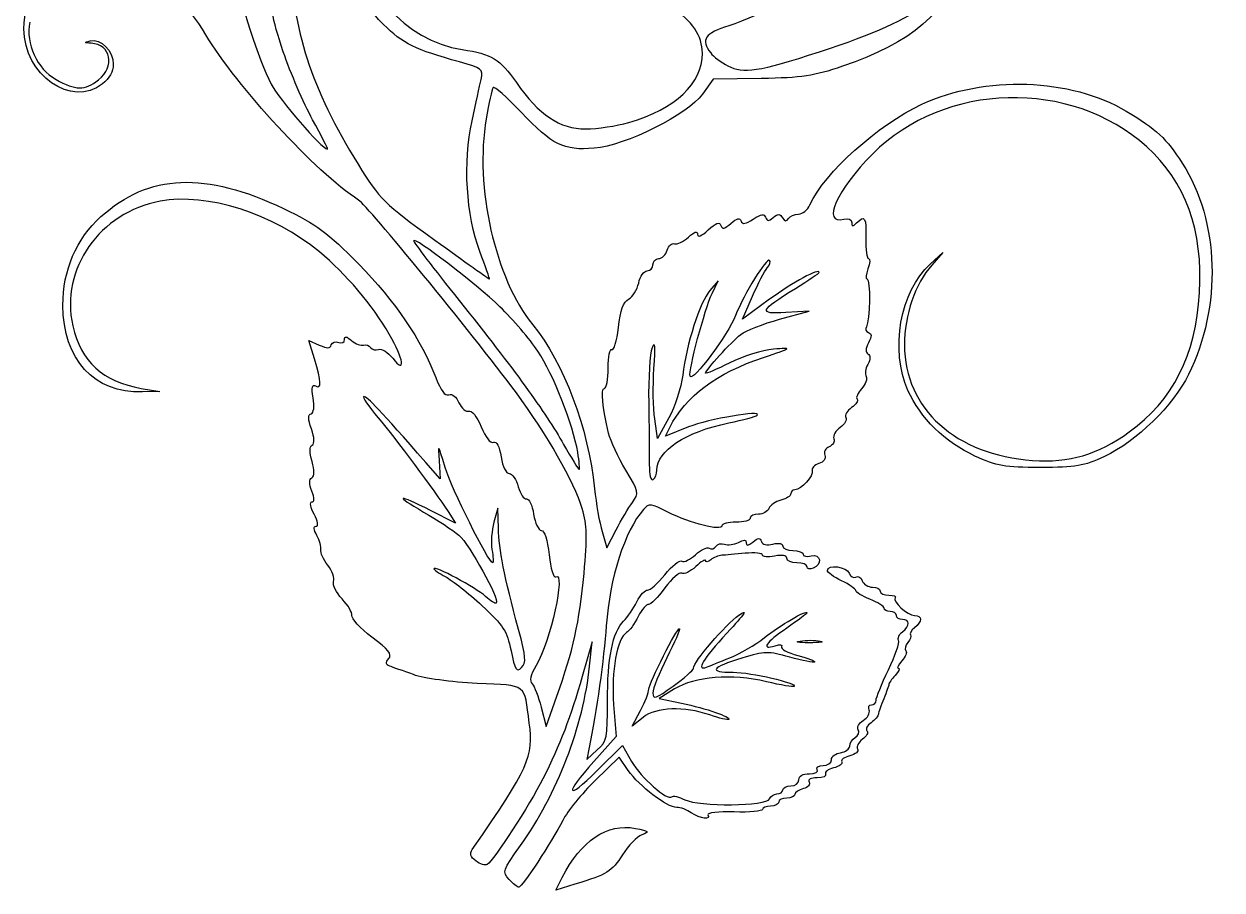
# Model space of a CAD drawing. Extents: x 0 to 87, y 0 to 159.
# Drawn here: x 8.7 to 86.9, y 0.3 to 56.9 of the extents above; entities that cross this region are included whole.
import ezdxf

# ---------------------------------------------------------------- set-up
doc = ezdxf.new("R2010")
doc.units = 0
doc.layers.get('0').update_dxf_attribs({"linetype": 'CONTINUOUS'})

msp = doc.modelspace()

# ---------------------------------------------------------------- linework, layer by layer
at = {"color": 7}
for points in [[(60.61356, 55.041123)], [(27.550978, 50.605539)], [(48.172291, 50.425736)], [(38.461048, 42.002604)], [(44.839274, 28.905729)], [(50.00625, 27.737993)], [(40.980778, 17.342586)], [(59.336451, 16.59404)], [(40.364426, 1.041244)]]:
    msp.add_lwpolyline(points, close=True, dxfattribs=at)
for points in [[(56.796197, 53.291494), (53.664257, 53.242353), (52.973219, 52.271123)], [(67.818691, 41.17775), (68.659386, 41.936445), (67.92219, 41.118205)], [(53.601684, 39.25787), (54.001175, 40.084375), (53.46147, 39.4629)], [(57.356042, 38.886016), (55.577708, 37.590132), (56.237349, 39.081699)], [(57.996278, 37.584361), (59.928125, 38.110073), (58.411533, 38.017519)], [(27.680912, 34.994996), (27.316025, 36.207422), (27.990628, 35.900053)], [(16.378456, 33.076303), (17.594756, 32.870563), (16.461779, 32.839443)], [(50.782807, 31.145369), (50.052007, 29.808998), (49.86138, 31.080199)], [(52.065894, 30.562825), (50.553662, 29.966798), (50.842323, 30.52767)], [(35.796818, 28.339031), (35.872185, 27.177021), (34.93557, 28.244242)], [(36.38522, 25.040627), (36.875479, 24.284379), (35.246326, 25.106773)], [(39.669151, 23.944792), (39.639774, 25.267708), (39.374852, 24.343614)], [(46.429795, 23.731313), (46.739839, 22.681261), (47.343079, 23.842186)], [(45.614085, 14.952313), (45.773602, 16.536458), (45.135101, 14.2875)], [(51.155992, 13.468482), (50.156009, 12.850461), (51.602484, 12.541089)], [(42.459783, 12.275878), (42.77719, 11.025796), (43.479657, 12.987377)], [(47.179971, 12.444058), (47.340443, 10.363099), (45.895226, 8.743418)], [(49.097208, 11.607768), (48.381383, 11.044701), (48.929234, 12.066871)], [(45.597556, 9.657278), (45.435869, 8.863528), (46.113885, 9.486474)], [(46.103656, 8.135464), (47.757302, 9.773364), (48.352885, 8.736394)], [(48.139763, 8.145044), (47.537108, 9.024559), (45.972873, 7.488835)], [(44.662852, 0.724278), (43.420496, 0.346612), (43.834193, 1.165495)]]:
    msp.add_lwpolyline(points, dxfattribs=at)
for points in [[(32.181737, 56.815741), (30.410952, 58.586529), (29.509905, 60.552282), (29.481695, 62.70625)], [(30.559375, 63.027531), (30.559375, 59.209929), (33.532662, 55.752119), (37.30625, 55.181193)], [(8.731662, 56.537463), (8.730868, 58.60207), (9.727249, 60.124949), (11.773958, 61.18746)], [(26.169487, 61.11875), (26.166418, 56.614896), (27.462398, 52.615126), (30.515301, 47.706211)], [(70.285189, 61.118737), (68.79957, 57.492519), (66.65441, 55.649408), (62.100116, 54.086162)], [(20.591417, 56.144763), (19.412799, 58.121542), (17.629655, 59.907027), (16.264397, 60.477469)], [(22.316974, 60.650919), (22.873882, 58.080598), (24.018692, 54.59684), (24.858551, 52.916667)], [(25.64105, 55.03731), (24.871341, 57.312904), (24.792407, 57.842886), (24.794431, 60.721875)], [(62.322546, 60.669395), (61.031244, 59.604995), (56.622249, 57.326324), (54.702604, 56.731233)], [(52.969583, 54.942692), (52.969583, 56.074477), (52.317774, 57.039865), (50.943333, 57.94375)], [(60.61356, 55.041123), (64.155291, 56.191608), (66.353465, 57.178194), (67.471862, 58.119261)], [(13.854942, 52.93587), (11.828655, 51.341991), (8.732781, 53.518345), (8.731662, 56.537463)], [(9.102981, 56.976727), (8.836355, 55.555494), (9.584917, 53.922888), (10.821968, 53.227626)], [(37.137671, 54.370134), (34.245174, 55.166858), (33.426749, 55.570729), (32.181737, 56.815741)], [(54.702604, 56.731233), (53.12333, 56.241656), (52.850008, 55.835748), (53.511979, 54.963039)], [(13.110103, 55.593192), (12.636433, 55.619994), (12.628871, 55.639695), (13.050416, 55.748674)], [(13.050416, 55.748674), (13.730901, 55.924598), (14.552083, 55.087433), (14.552083, 54.217779)], [(13.590359, 53.200453), (14.69709, 54.071009), (14.406289, 55.519847), (13.110103, 55.593192)], [(30.55139, 45.356944), (27.743417, 47.196798), (22.613884, 52.752686), (20.591417, 56.144763)], [(27.550986, 50.605539), (26.967389, 51.662753), (26.107921, 53.65705), (25.64105, 55.03731)], [(37.30625, 55.181193), (39.241505, 54.8884), (39.765407, 54.568463), (40.841769, 53.022119)], [(48.172291, 50.425736), (51.22921, 51.318057), (52.969583, 52.956727), (52.969583, 54.942692)], [(53.511979, 54.963039), (53.69388, 54.723228), (54.199896, 54.341027), (54.636458, 54.113703)], [(54.636458, 54.113703), (55.642042, 53.590076), (56.607953, 53.739949), (60.61356, 55.041123)], [(14.552083, 54.217779), (14.552083, 53.740463), (14.308576, 53.292698), (13.854942, 52.93587)], [(38.536451, 53.231325), (38.681324, 53.907563), (38.61194, 53.964052), (37.137671, 54.370134)], [(62.100116, 54.086162), (60.252721, 53.452048), (59.46009, 53.333293), (56.796197, 53.291494)], [(10.821968, 53.227626), (12.09994, 52.509364), (12.704243, 52.503435), (13.590359, 53.200453)], [(37.95113, 50.535417), (38.189217, 51.626823), (38.452613, 52.839982), (38.536451, 53.231325)], [(81.946202, 48.832474), (76.989794, 53.288711), (68.77966, 53.077888), (64.073974, 48.373541)], [(67.290037, 51.610863), (71.362377, 53.516543), (77.006199, 53.326588), (80.607093, 51.162651)], [(24.858551, 52.916667), (25.341542, 51.950427), (28.166584, 48.683333), (28.519096, 48.683333)], [(39.31883, 52.69769), (39.249162, 52.584966), (39.049381, 51.672829), (38.874872, 50.670717)], [(41.156906, 51.088465), (40.215632, 52.086264), (39.388497, 52.810415), (39.31883, 52.69769)], [(40.841769, 53.022119), (42.320758, 50.897348), (43.658041, 50.00625), (45.367718, 50.00625)], [(52.973219, 52.271123), (52.027384, 50.941788), (47.962526, 48.909078), (45.909624, 48.738835)], [(59.982857, 45.045315), (60.954518, 47.172322), (64.377573, 50.247957), (67.290037, 51.610863)], [(45.909624, 48.738835), (43.934317, 48.575029), (43.172811, 48.951496), (41.156906, 51.088465)], [(80.607093, 51.162651), (82.588873, 49.971711), (83.221904, 49.382254), (84.264177, 47.757294)], [(28.519096, 48.683333), (28.570224, 48.683333), (28.134572, 49.548325), (27.550978, 50.605539)], [(38.461048, 42.002604), (37.559337, 44.393445), (37.35547, 47.804895), (37.95113, 50.535417)], [(38.874872, 50.670717), (38.103559, 46.241515), (39.462292, 40.211293), (41.902952, 37.23173)], [(45.367718, 50.00625), (46.119836, 50.00625), (47.381893, 50.19502), (48.172291, 50.425736)], [(85.387746, 39.315083), (85.631377, 43.344579), (84.466218, 46.566765), (81.946202, 48.832474)], [(30.515301, 47.706211), (31.964508, 45.37596), (32.174836, 45.167791), (35.527017, 42.745933)], [(64.073974, 48.373541), (61.732155, 46.032386), (60.714636, 43.726298), (62.194181, 44.113209)], [(84.264177, 47.757294), (86.689441, 43.976182), (86.855072, 38.417886), (84.674758, 33.978929)], [(13.754258, 44.282569), (16.856236, 47.084999), (20.58145, 47.247384), (25.664583, 44.801758)], [(28.008614, 41.975238), (24.974734, 44.481657), (20.669956, 45.853787), (17.619953, 45.286581)], [(40.839668, 32.776769), (37.794642, 36.853601), (31.174203, 44.948861), (30.55139, 45.356944)], [(17.619953, 45.286581), (13.668422, 44.551716), (11.079286, 40.863869), (11.910591, 37.154421)], [(25.664583, 44.801758), (27.835918, 43.757075), (28.502322, 43.262987), (30.559375, 41.172635)], [(59.239822, 44.450003), (59.498918, 44.450003), (59.833282, 44.717893), (59.982857, 45.045315)], [(11.268162, 38.506297), (11.257578, 40.767561), (12.144506, 42.828258), (13.754258, 44.282569)], [(53.349848, 43.41168), (53.852707, 43.873949), (54.082077, 43.956216), (54.171038, 43.706209)], [(54.171038, 43.706209), (54.265333, 43.441205), (54.422051, 43.472436), (54.834856, 43.8385)], [(54.834856, 43.8385), (55.219118, 44.179252), (55.407999, 44.224125), (55.488639, 43.993816)], [(55.488639, 43.993816), (55.572067, 43.755545), (55.783803, 43.789034), (56.289697, 44.120509)], [(56.289697, 44.120509), (56.812918, 44.463338), (57.004151, 44.490693), (57.089413, 44.234907)], [(57.089413, 44.234907), (57.178234, 43.96844), (57.282607, 43.966072), (57.59278, 44.223503)], [(57.59278, 44.223503), (57.903195, 44.481123), (58.027784, 44.477567), (58.195438, 44.206306)], [(58.195438, 44.206306), (58.344274, 43.965482), (58.460309, 43.950951), (58.587762, 44.157172)], [(58.587762, 44.157172), (58.687301, 44.31823), (58.980726, 44.450003), (59.239822, 44.450003)], [(62.194181, 44.113209), (62.509082, 44.195558), (62.706261, 44.112984), (62.706261, 43.898762)], [(62.706261, 43.898762), (62.706261, 43.627815), (62.776817, 43.62096), (63.023761, 43.867903)], [(63.023761, 43.867903), (63.560934, 44.405076), (63.664277, 44.234576), (63.633159, 42.862487)], [(39.767743, 38.398879), (38.214096, 39.906035), (34.13125, 43.028997), (34.13125, 42.710222)], [(52.056781, 42.942282), (52.464906, 43.313591), (52.652094, 43.371696), (52.652094, 43.12707)], [(52.652094, 43.12707), (52.652094, 42.89964), (52.90512, 43.002848), (53.349848, 43.41168)], [(34.13125, 42.710222), (34.13125, 42.615014), (35.470703, 40.860681), (37.107813, 38.811705)], [(35.527017, 42.745933), (37.45148, 41.355563), (39.050471, 40.217688), (39.080332, 40.217325)], [(50.672341, 42.083302), (50.767258, 42.382353), (50.983639, 42.576102), (51.153192, 42.513853)], [(51.153192, 42.513853), (51.322745, 42.451605), (51.72936, 42.644399), (52.056781, 42.942282)], [(63.633159, 42.862487), (63.616649, 42.134883), (63.696064, 41.53957), (63.809618, 41.53957)], [(32.554672, 36.612573), (31.474299, 38.482847), (29.694195, 40.582707), (28.008614, 41.975238)], [(39.080332, 40.217325), (39.11019, 40.217061), (38.831512, 41.020339), (38.461048, 42.002604)], [(49.741677, 41.142695), (49.741677, 41.360976), (49.912249, 41.53957), (50.120722, 41.53957)], [(50.120722, 41.53957), (50.329198, 41.53957), (50.577427, 41.784249), (50.672341, 42.083302)], [(57.354033, 41.423746), (57.158731, 41.619046), (55.685973, 39.238055), (55.134478, 37.835417)], [(57.193492, 40.930528), (57.356566, 41.127021), (57.42881, 41.34897), (57.354033, 41.423746)], [(63.809618, 41.53957), (63.923172, 41.53957), (63.90291, 41.241914), (63.764594, 40.878112)], [(30.559375, 41.172635), (32.941906, 38.751539), (34.651704, 36.23791), (35.582582, 33.787863)], [(48.815151, 39.949869), (48.911304, 40.387643), (49.159107, 40.74582), (49.365826, 40.74582)], [(49.365826, 40.74582), (49.572542, 40.74582), (49.741677, 40.924414), (49.741677, 41.142695)], [(56.237349, 39.081699), (56.600154, 39.902064), (57.030416, 40.734036), (57.193492, 40.930528)], [(60.589583, 40.644601), (60.589583, 40.927692), (58.887508, 40.002008), (57.356042, 38.886016)], [(59.040919, 39.600574), (59.892684, 40.126314), (60.589583, 40.596124), (60.589583, 40.644601)], [(63.764594, 40.878112), (63.626278, 40.51431), (63.599457, 40.216704), (63.704997, 40.216767)], [(66.374447, 32.940628), (65.193214, 35.587138), (65.864161, 39.413828), (67.818691, 41.17775)], [(67.92219, 41.118205), (66.851239, 39.92952), (66.145844, 37.857404), (66.145844, 35.90014)], [(48.159218, 38.896436), (48.42383, 39.038051), (48.719002, 39.512097), (48.815151, 39.949869)], [(63.704997, 40.216767), (63.938161, 40.216905), (63.904032, 37.48132), (63.666066, 37.096285)], [(53.46147, 39.4629), (52.812545, 38.715656), (51.919947, 35.939066), (51.684412, 33.935043)], [(52.16947, 33.865439), (52.048114, 34.220819), (53.12279, 38.267082), (53.601684, 39.25787)], [(58.411533, 38.017519), (56.591213, 37.906426), (56.687159, 38.147749), (59.040919, 39.600574)], [(80.807367, 30.231313), (83.64801, 32.267959), (85.140641, 35.228133), (85.387746, 39.315083)], [(16.461779, 32.839443), (13.300953, 32.752623), (11.284777, 34.952509), (11.268162, 38.506297)], [(37.107813, 38.811705), (40.734268, 34.272903), (42.698395, 31.565773), (43.920833, 29.421415)], [(42.238919, 35.505792), (41.72427, 36.277762), (40.61224, 37.579652), (39.767743, 38.398879)], [(47.493335, 37.046964), (47.625574, 38.186341), (47.814886, 38.712153), (48.159218, 38.896436)], [(55.134478, 37.835417), (54.631587, 36.5564), (52.311403, 33.449805), (52.16947, 33.865439)], [(55.465946, 36.587139), (55.795114, 36.84647), (56.933764, 37.295222), (57.996278, 37.584361)], [(11.910591, 37.154421), (12.431683, 34.829213), (13.891177, 33.497033), (16.378456, 33.076303)], [(41.902952, 37.23173), (43.933531, 34.752796), (45.532561, 30.51266), (45.941279, 26.523341)], [(47.069912, 35.602471), (47.201172, 35.52135), (47.391712, 36.17137), (47.493335, 37.046964)], [(63.666066, 37.096285), (63.572922, 36.945575), (63.633591, 36.776641), (63.800887, 36.720875)], [(63.800887, 36.720875), (64.029733, 36.644593), (64.029963, 36.479168), (63.801945, 36.052876)], [(28.769485, 35.905424), (28.826825, 36.07744), (29.044638, 36.152598), (29.253519, 36.072442)], [(29.253519, 36.072442), (29.462397, 35.992289), (29.633299, 36.076967), (29.633299, 36.260606)], [(29.633299, 36.260606), (29.633299, 36.502954), (29.760254, 36.483909), (30.09632, 36.191148)], [(30.09632, 36.191148), (30.350981, 35.9693), (30.697257, 35.838069), (30.865823, 35.899521)], [(30.865823, 35.899521), (31.034389, 35.960976), (31.246561, 35.891108), (31.337316, 35.744261)], [(32.776443, 35.037683), (33.645761, 33.932524), (33.498428, 34.978806), (32.554672, 36.612573)], [(49.813506, 34.365806), (49.919938, 35.867644), (49.888344, 36.211902), (49.689337, 35.71875)], [(53.18125, 34.075285), (53.18125, 34.273752), (54.82899, 36.08532), (55.465946, 36.587139)], [(63.801945, 36.052876), (63.602492, 35.68019), (63.589749, 35.43), (63.764721, 35.321862)], [(27.990628, 35.900053), (28.506121, 35.66518), (28.689824, 35.666447), (28.769485, 35.905424)], [(31.337316, 35.744261), (31.428074, 35.597415), (31.662775, 35.538836), (31.858876, 35.614086)], [(31.858876, 35.614086), (32.054977, 35.689339), (32.467883, 35.429957), (32.776443, 35.037683)], [(44.839274, 28.905729), (44.539061, 30.716739), (43.2494, 33.990079), (42.238919, 35.505792)], [(46.831261, 34.411436), (46.831261, 35.147628), (46.938655, 35.683595), (47.069912, 35.602471)], [(49.689337, 35.71875), (49.542528, 35.354948), (49.443905, 33.747604), (49.470175, 32.146875)], [(57.598141, 35.627167), (56.89873, 35.565924), (55.618809, 35.165056), (54.75387, 34.736352)], [(56.954124, 35.096405), (58.850292, 35.731987), (58.856848, 35.73739), (57.598141, 35.627167)], [(63.764721, 35.321862), (63.941894, 35.212364), (63.938047, 34.984264), (63.753212, 34.638877)], [(66.145844, 35.90014), (66.145844, 31.745806), (69.498496, 28.727321), (74.501222, 28.377563)], [(27.739922, 33.23073), (28.145774, 32.979897), (28.128071, 33.509193), (27.680912, 34.994996)], [(46.583312, 33.072903), (46.719683, 33.072903), (46.831261, 33.675243), (46.831261, 34.411436)], [(50.842323, 30.52767), (51.901159, 32.585004), (53.884214, 34.06739), (56.954124, 35.096405)], [(54.75387, 34.736352), (53.888928, 34.307648), (53.18125, 34.010169), (53.18125, 34.075285)], [(63.753212, 34.638877), (63.600568, 34.353661), (63.552377, 33.996196), (63.646124, 33.844513)], [(35.582582, 33.787863), (35.908247, 32.930719), (36.18316, 32.563816), (36.429037, 32.658166)], [(49.86138, 31.080199), (49.756534, 31.779361), (49.734991, 33.257884), (49.813506, 34.365806)], [(51.684412, 33.935043), (51.590048, 33.132149), (51.186543, 31.88366), (50.782807, 31.145369)], [(63.646124, 33.844513), (63.739869, 33.69283), (63.607199, 33.337373), (63.351302, 33.05461)], [(84.674758, 33.978929), (83.68742, 31.968789), (81.257698, 29.601597), (79.184833, 28.630293)], [(27.588453, 32.468251), (27.477635, 33.151154), (27.520395, 33.366406), (27.739922, 33.23073)], [(46.85197, 30.1572), (46.445768, 31.791383), (46.327687, 33.072903), (46.583312, 33.072903)], [(63.351302, 33.05461), (63.095402, 32.771845), (62.96392, 32.462605), (63.059114, 32.367408)], [(70.744982, 28.66154), (68.794728, 29.562819), (67.1737, 31.149928), (66.374447, 32.940628)], [(27.453611, 31.420313), (27.631276, 31.479535), (27.683296, 31.88381), (27.588453, 32.468251)], [(30.89058, 32.54375), (30.758672, 32.54375), (31.178489, 31.918672), (31.823507, 31.154687)], [(34.93557, 28.244242), (31.944654, 31.652239), (31.105917, 32.54375), (30.89058, 32.54375)], [(36.429037, 32.658166), (36.645461, 32.741216), (36.916365, 32.527544), (37.096843, 32.131437)], [(37.096843, 32.131437), (37.263856, 31.76488), (37.549048, 31.521971), (37.730599, 31.591639)], [(45.127939, 25.237498), (44.629636, 26.935689), (42.800529, 30.15147), (40.839668, 32.776769)], [(49.470175, 32.146875), (49.496448, 30.546146), (49.514035, 28.726683), (49.509262, 28.103626)], [(63.059114, 32.367408), (63.154311, 32.272213), (62.992839, 32.026672), (62.700289, 31.82176)], [(27.475968, 30.430041), (27.253353, 31.068632), (27.246974, 31.351429), (27.453611, 31.420313)], [(37.730599, 31.591639), (37.928479, 31.667574), (38.250315, 31.259843), (38.53412, 30.573668)], [(56.542787, 31.319176), (56.901927, 31.678316), (53.391279, 31.085208), (52.065894, 30.562825)], [(54.690899, 30.82594), (55.635872, 31.023653), (56.469219, 31.245609), (56.542787, 31.319176)], [(62.700289, 31.82176), (62.407739, 31.616851), (62.242808, 31.328765), (62.33378, 31.181572)], [(31.823507, 31.154687), (33.004181, 29.756246), (35.475357, 26.44413), (36.38522, 25.040627)], [(38.53412, 30.573668), (38.820402, 29.881499), (39.13909, 29.479502), (39.340314, 29.556721)], [(50.00625, 27.737993), (50.00625, 29.017574), (51.84698, 30.230913), (54.690899, 30.82594)], [(61.952412, 30.530977), (61.651692, 30.320342), (61.467034, 29.988034), (61.542062, 29.792515)], [(62.33378, 31.181572), (62.424749, 31.034379), (62.253135, 30.741609), (61.952412, 30.530977)], [(27.523194, 29.372795), (27.696374, 29.479827), (27.680084, 29.844513), (27.475968, 30.430041)], [(47.973723, 27.747452), (47.48408, 28.560583), (46.979292, 29.64497), (46.85197, 30.1572)], [(61.542062, 29.792515), (61.61709, 29.596993), (61.480687, 29.361122), (61.238945, 29.268357)], [(74.501222, 28.377563), (76.909329, 28.209203), (78.735899, 28.74614), (80.807367, 30.231313)], [(27.516659, 28.310417), (27.346632, 28.903263), (27.348863, 29.265047), (27.523194, 29.372795)], [(36.196299, 27.913542), (35.723065, 29.495639), (35.721705, 29.497086), (35.796818, 28.339031)], [(39.340314, 29.556721), (39.559791, 29.640943), (39.732085, 29.315415), (39.846396, 28.60054)], [(43.920833, 29.421415), (44.430156, 28.527981), (44.887105, 27.793447), (44.936278, 27.789119)], [(61.238945, 29.268357), (60.993017, 29.173988), (60.863829, 28.931825), (60.945654, 28.718592)], [(27.503033, 27.243659), (27.684913, 27.356067), (27.68941, 27.708087), (27.516659, 28.310417)], [(39.846396, 28.60054), (39.949533, 27.955557), (40.163665, 27.516667), (40.37521, 27.516667)], [(44.936278, 27.789119), (44.985448, 27.78478), (44.941808, 28.287266), (44.839274, 28.905729)], [(60.561664, 28.169203), (60.270038, 28.076644), (60.075196, 27.869631), (60.128682, 27.709175)], [(60.945654, 28.718592), (61.034427, 28.487248), (60.883535, 28.271362), (60.561664, 28.169203)], [(75.009386, 27.913544), (72.663608, 27.913544), (72.179995, 27.998372), (70.744982, 28.66154)], [(79.184833, 28.630293), (77.841377, 28.000775), (77.333213, 27.913544), (75.009386, 27.913544)], [(39.295417, 21.695833), (39.023401, 21.695833), (36.604517, 26.5488), (36.196299, 27.913542)], [(40.37521, 27.516667), (40.570732, 27.516667), (40.835985, 27.129714), (40.96466, 26.656771)], [(48.40515, 25.636072), (48.851209, 26.251408), (48.839197, 26.310193), (47.973723, 27.747452)], [(49.509262, 28.103626), (49.504235, 27.44888), (49.607287, 27.036742), (49.753417, 27.127054)], [(49.753417, 27.127054), (49.892477, 27.212996), (50.00625, 27.48792), (50.00625, 27.737993)], [(60.128682, 27.709175), (60.238164, 27.380322), (59.407859, 26.45832), (59.002094, 26.45832)], [(27.499858, 26.370235), (27.317496, 26.849885), (27.318512, 27.129621), (27.503033, 27.243659)], [(40.96466, 26.656771), (41.093334, 26.183828), (41.333528, 25.826196), (41.498422, 25.862031)], [(27.503324, 25.664583), (27.679176, 25.664583), (27.678012, 25.901669), (27.499858, 26.370235)], [(35.246326, 25.106773), (33.075409, 26.202648), (32.812614, 26.146387), (34.792708, 25.00966)], [(41.498422, 25.862031), (41.663316, 25.897866), (41.874313, 25.451382), (41.967306, 24.869844)], [(45.941279, 26.523341), (46.039439, 25.565256), (46.259271, 24.308842), (46.429795, 23.731313)], [(58.737511, 26.198777), (58.737511, 26.056029), (58.448469, 25.866691), (58.095197, 25.778023)], [(59.002094, 26.45832), (58.856573, 26.45832), (58.737511, 26.341525), (58.737511, 26.198777)], [(27.648958, 24.870833), (27.423203, 25.307396), (27.357668, 25.664583), (27.503324, 25.664583)], [(34.792708, 25.00966), (35.665833, 24.508418), (36.701606, 23.825645), (37.094425, 23.492386)], [(45.252553, 20.995431), (45.477356, 23.379271), (45.45557, 24.120951), (45.127939, 25.237498)], [(49.131149, 25.178451), (47.906038, 23.782745), (46.922624, 20.712449), (46.702102, 17.594778)], [(47.343079, 23.842186), (47.674861, 24.480695), (48.152793, 25.287944), (48.40515, 25.636072)], [(50.753968, 24.987403), (49.607393, 25.572408), (49.489169, 25.586325), (49.131149, 25.178451)], [(57.30975, 25.243816), (57.231029, 25.038669), (56.924758, 24.87082), (56.629147, 24.87082)], [(58.095197, 25.778023), (57.741923, 25.689359), (57.388474, 25.448966), (57.30975, 25.243816)], [(27.778736, 24.077083), (27.947758, 24.077083), (27.896127, 24.392861), (27.648958, 24.870833)], [(39.374852, 24.343614), (39.229146, 23.83536), (39.172867, 23.031688), (39.249789, 22.557677)], [(41.967306, 24.869844), (42.060297, 24.288306), (42.28438, 23.8125), (42.465265, 23.8125)], [(54.239594, 24.105195), (54.239594, 23.744386), (52.157249, 24.271428), (50.753968, 24.987403)], [(55.165636, 24.341653), (54.656313, 24.341653), (54.239594, 24.235246), (54.239594, 24.105195)], [(56.091677, 24.606237), (56.091677, 24.460716), (55.674958, 24.341653), (55.165636, 24.341653)], [(56.629147, 24.87082), (56.333538, 24.87082), (56.091677, 24.751758), (56.091677, 24.606237)], [(27.827452, 23.481771), (27.612189, 23.870801), (27.595309, 24.077083), (27.778736, 24.077083)], [(28.088026, 22.548247), (28.125883, 22.734262), (28.008622, 23.154349), (27.827452, 23.481771)], [(37.094425, 23.492386), (37.77737, 22.912991), (39.76737, 19.306257), (39.533269, 19.072159)], [(40.980778, 17.342586), (40.038584, 20.853815), (39.699935, 22.558433), (39.669151, 23.944792)], [(42.465265, 23.8125), (42.67105, 23.8125), (42.861672, 23.215687), (42.974548, 22.217994)], [(52.519802, 22.224987), (52.862059, 22.546522), (53.261736, 22.735646), (53.407974, 22.645267)], [(53.407974, 22.645267), (53.554215, 22.554885), (53.753665, 22.610059), (53.851199, 22.767875)], [(53.851199, 22.767875), (53.948735, 22.925691), (54.203711, 22.98759), (54.417815, 22.905432)], [(54.417815, 22.905432), (54.631918, 22.823273), (55.036596, 22.878875), (55.317094, 23.028995)], [(55.317094, 23.028995), (55.684187, 23.225456), (55.827094, 23.216113), (55.827094, 22.995649)], [(55.827094, 22.995649), (55.827094, 22.786443), (55.966527, 22.804459), (56.266995, 23.052487)], [(56.266995, 23.052487), (56.609485, 23.3352), (56.731514, 23.342476), (56.818059, 23.085338)], [(56.818059, 23.085338), (56.887486, 22.879061), (57.169338, 22.815328), (57.568782, 22.915584)], [(57.568782, 22.915584), (57.957016, 23.013024), (58.208344, 22.960859), (58.208344, 22.782837)], [(58.208344, 22.782837), (58.208344, 22.621539), (58.506, 22.48957), (58.869802, 22.48957)], [(28.546899, 21.539171), (28.256664, 21.908146), (28.050173, 22.362229), (28.088026, 22.548247)], [(39.249789, 22.557677), (39.326712, 22.083662), (39.347243, 21.695833), (39.295417, 21.695833)], [(42.974548, 22.217994), (43.075876, 21.322363), (43.264807, 20.691388), (43.405597, 20.778401)], [(50.517216, 20.918996), (50.982181, 21.497584), (51.482961, 21.896589), (51.630061, 21.805675)], [(51.630061, 21.805675), (51.777162, 21.714764), (52.177545, 21.903452), (52.519802, 22.224987)], [(53.181261, 21.841836), (53.181261, 21.957781), (52.892418, 21.781291), (52.539389, 21.449639)], [(53.51199, 21.891942), (53.330089, 21.748438), (53.181261, 21.72589), (53.181261, 21.841836)], [(54.239594, 22.183712), (54.021313, 22.166752), (53.693891, 22.035445), (53.51199, 21.891942)], [(55.760948, 22.317025), (55.142485, 22.260671), (54.457875, 22.200682), (54.239594, 22.183712)], [(56.885427, 22.196557), (56.885427, 22.319165), (56.379412, 22.373376), (55.760948, 22.317025)], [(57.679177, 22.132383), (57.242615, 22.04507), (56.885427, 22.073949), (56.885427, 22.196557)], [(58.472927, 21.993476), (58.472927, 22.183095), (58.184825, 22.233512), (57.679177, 22.132383)], [(59.134386, 21.69582), (58.770583, 21.69582), (58.472927, 21.829765), (58.472927, 21.993476)], [(58.869802, 22.48957), (59.233604, 22.48957), (59.531261, 22.381654), (59.531261, 22.249757)], [(59.531261, 22.249757), (59.531261, 22.11786), (59.769386, 22.072214), (60.060427, 22.148324)], [(60.060427, 22.148324), (60.692067, 22.3135), (60.812532, 21.5734), (60.192719, 21.335555)], [(28.922723, 20.472527), (29.006255, 20.690208), (28.837133, 21.170199), (28.546899, 21.539171)], [(38.826562, 19.50484), (38.216374, 20.064563), (35.454167, 21.543277), (35.454167, 21.310211)], [(35.454167, 21.310211), (35.454167, 21.238734), (35.803462, 20.999627), (36.230377, 20.778862)], [(43.405597, 20.778401), (44.08261, 21.196819), (43.061729, 16.572516), (42.127546, 14.989194)], [(51.622306, 21.016719), (51.470941, 21.110268), (50.974458, 20.676259), (50.519012, 20.052252)], [(52.539389, 21.449639), (52.186358, 21.117983), (51.773672, 20.923171), (51.622306, 21.016719)], [(59.795844, 21.439539), (59.795844, 21.580494), (59.498188, 21.69582), (59.134386, 21.69582)], [(60.192719, 21.335555), (59.974438, 21.251794), (59.795844, 21.298588), (59.795844, 21.439539)], [(61.118763, 21.1968), (61.118763, 21.607015), (62.378399, 21.448607), (62.543796, 21.017592)], [(62.044805, 20.522927), (61.535482, 20.764619), (61.118763, 21.067861), (61.118763, 21.1968)], [(29.479449, 19.337121), (29.073107, 19.76125), (28.83563, 20.245567), (28.922723, 20.472527)], [(36.230377, 20.778862), (36.657296, 20.558093), (37.721704, 19.715398), (38.595731, 18.906202)], [(43.479657, 12.987377), (44.538776, 15.944895), (44.952502, 17.813671), (45.252553, 20.995431)], [(49.392652, 19.921524), (49.546198, 19.891547), (50.05225, 20.34041), (50.517216, 20.918996)], [(62.970847, 19.880707), (62.970847, 19.992239), (62.554128, 20.281239), (62.044805, 20.522927)], [(62.543796, 21.017592), (62.631098, 20.790088), (62.82327, 20.678571), (62.970847, 20.769778)], [(62.970847, 20.769778), (63.118423, 20.860986), (63.310595, 20.749458), (63.397897, 20.521964)], [(63.397897, 20.521964), (63.485199, 20.29446), (63.782014, 20.10832), (64.057488, 20.10832)], [(48.699973, 19.154526), (48.927401, 19.606353), (49.239106, 19.951502), (49.392652, 19.921524)], [(50.519012, 20.052252), (50.063564, 19.428246), (49.585891, 18.94659), (49.457515, 18.981909)], [(63.896888, 19.31457), (63.387565, 19.514413), (62.970847, 19.769175), (62.970847, 19.880707)], [(64.057488, 20.10832), (64.332959, 20.10832), (64.558347, 19.989258), (64.558347, 19.843737)], [(64.558347, 19.843737), (64.558347, 19.698216), (64.816315, 19.579153), (65.131611, 19.579153)], [(65.131611, 19.579153), (65.446905, 19.579153), (65.63542, 19.5097), (65.550534, 19.424814)], [(30.109131, 18.252125), (30.152538, 18.44208), (29.869183, 18.930326), (29.479449, 19.337121)], [(38.595731, 18.906202), (39.997176, 17.608711), (40.220985, 17.260977), (40.490632, 15.962096)], [(39.533269, 19.072159), (39.471428, 19.010315), (39.153409, 19.205025), (38.826562, 19.50484)], [(47.830441, 17.885849), (48.081255, 18.131795), (48.472545, 18.7027), (48.699973, 19.154526)], [(49.457515, 18.981909), (49.329136, 19.017226), (49.02677, 18.660039), (48.785584, 18.188159)], [(64.82293, 18.736019), (64.82293, 18.85438), (64.406211, 19.114728), (63.896888, 19.31457)], [(65.550534, 19.424814), (65.32576, 19.200037), (66.340789, 18.256237), (66.807305, 18.256237)], [(31.420223, 16.85299), (30.655715, 17.432562), (30.065723, 18.062173), (30.109131, 18.252125)], [(48.785584, 18.188159), (48.544401, 17.716278), (48.20099, 17.24415), (48.022449, 17.138986)], [(52.3875, 14.817728), (52.3875, 15.229292), (54.471189, 17.667518), (55.345558, 18.279094)], [(55.345558, 18.279094), (55.969651, 18.715614), (55.745211, 18.377143), (54.570312, 17.10998)], [(57.017708, 16.815623), (58.013457, 17.611185), (59.795833, 18.651257), (59.795833, 18.436746)], [(59.795833, 18.436746), (59.795833, 18.383022), (59.200751, 17.933482), (58.473427, 17.437764)], [(65.219805, 18.52082), (65.001524, 18.52082), (64.82293, 18.61766), (64.82293, 18.736019)], [(65.61668, 18.256237), (65.61668, 18.401758), (65.438086, 18.52082), (65.219805, 18.52082)], [(66.013555, 17.991653), (65.795274, 17.991653), (65.61668, 18.110716), (65.61668, 18.256237)], [(66.016465, 17.200322), (66.522304, 17.620131), (66.520936, 17.991653), (66.013555, 17.991653)], [(66.807305, 18.256237), (67.318067, 18.256237), (67.315088, 17.88391), (66.800902, 17.457179)], [(41.170916, 14.863773), (41.49389, 15.186747), (41.46772, 15.527925), (40.980778, 17.342586)], [(46.702102, 17.594778), (46.552276, 15.476604), (46.054941, 11.902657), (45.597556, 9.657278)], [(46.781109, 12.661474), (46.769335, 15.443383), (47.119998, 17.189199), (47.830441, 17.885849)], [(49.477083, 13.451142), (49.477083, 13.844236), (51.350823, 17.529037), (51.483331, 17.396529)], [(51.483331, 17.396529), (51.527781, 17.352079), (51.154092, 16.500967), (50.652908, 15.505168)], [(58.473427, 17.437764), (57.092932, 16.496866), (56.750553, 15.977145), (57.7123, 16.282392)], [(65.766312, 16.640675), (65.687218, 16.768651), (65.799787, 17.020492), (66.016465, 17.200322)], [(66.800902, 17.457179), (66.579104, 17.273103), (66.45901, 17.061122), (66.534025, 16.986107)], [(32.514902, 15.443367), (32.746794, 15.722777), (32.511648, 16.02559), (31.420223, 16.85299)], [(48.022449, 17.138986), (47.400144, 16.772432), (47.012693, 14.613268), (47.179971, 12.444058)], [(54.570312, 17.10998), (53.002789, 15.419358), (52.514114, 14.599912), (53.247396, 14.89162)], [(54.76875, 15.496625), (55.423594, 15.757014), (56.435625, 16.350565), (57.017708, 16.815623)], [(59.928125, 16.479853), (59.200521, 16.48197), (58.934268, 16.533225), (59.336451, 16.59404)], [(59.336451, 16.594026), (59.738633, 16.654843), (60.333946, 16.653216), (60.659367, 16.590428)], [(60.659367, 16.590428), (60.984789, 16.527627), (60.655742, 16.477869), (59.928125, 16.479853)], [(65.101941, 14.714598), (65.546441, 15.645961), (65.845407, 16.512696), (65.766312, 16.640675)], [(66.370422, 16.488249), (66.205428, 16.289443), (66.147191, 16.050025), (66.241004, 15.956211)], [(66.534025, 16.986107), (66.609039, 16.911092), (66.535348, 16.687057), (66.370422, 16.488249)], [(40.490632, 15.962096), (40.754311, 14.691969), (40.847941, 14.540799), (41.170916, 14.863773)], [(58.670219, 15.53895), (57.253238, 15.933346), (57.052422, 15.929237), (55.5527, 15.475156)], [(57.7123, 16.282392), (58.030544, 16.383397), (58.209617, 16.355714), (58.124878, 16.218604)], [(58.124878, 16.218604), (58.042532, 16.085365), (58.519891, 15.830658), (59.185672, 15.652589)], [(59.185672, 15.652589), (59.851454, 15.474519), (60.348614, 15.281254), (60.290472, 15.223112)], [(66.241004, 15.956211), (66.33482, 15.862395), (66.21427, 15.567615), (65.973116, 15.301145)], [(32.580098, 14.956499), (32.309633, 15.054784), (32.293346, 15.176407), (32.514902, 15.443367)], [(34.13125, 14.398726), (33.476406, 14.633445), (32.778388, 14.884442), (32.580098, 14.956499)], [(41.106701, 3.243019), (43.49818, 6.594377), (45.223898, 11.077456), (45.614085, 14.952313)], [(42.127546, 14.989194), (41.754229, 14.356469), (41.67442, 13.993913), (41.866227, 13.802106)], [(50.652908, 15.505168), (50.151726, 14.509369), (49.741667, 13.471033), (49.741667, 13.197753)], [(53.247396, 14.89162), (53.429297, 14.963981), (54.113906, 15.236235), (54.76875, 15.496625)], [(55.5527, 15.475156), (53.52065, 14.859902), (53.326234, 14.552083), (54.969696, 14.552083)], [(60.290472, 15.223112), (60.23233, 15.164969), (59.503217, 15.307096), (58.670219, 15.53895)], [(65.973116, 15.301145), (65.731972, 15.034675), (65.631102, 14.816653), (65.748972, 14.816653)], [(38.2788, 13.829109), (36.589645, 13.910715), (34.811399, 14.154936), (34.13125, 14.398726)], [(45.135101, 14.2875), (44.377248, 11.618161), (43.697623, 9.851628), (42.565055, 7.607242)], [(51.064583, 13.651301), (51.792188, 14.174033), (52.3875, 14.698924), (52.3875, 14.817728)], [(57.14845, 13.936985), (54.870667, 14.470213), (52.473593, 14.282804), (51.155992, 13.468482)], [(54.969696, 14.552083), (56.148332, 14.552083), (59.181984, 13.850038), (58.960483, 13.628539)], [(64.293761, 12.728305), (64.293761, 12.889402), (64.657441, 13.783233), (65.101941, 14.714598)], [(65.54425, 14.353633), (65.313785, 14.098971), (65.125108, 13.831081), (65.124968, 13.75832)], [(65.748972, 14.816653), (65.866841, 14.816653), (65.774716, 14.608294), (65.54425, 14.353633)], [(41.684141, 11.23161), (41.340738, 13.866318), (41.599863, 13.668666), (38.2788, 13.829109)], [(41.866227, 13.802106), (42.018109, 13.650225), (42.285208, 12.963422), (42.459783, 12.275878)], [(48.929234, 12.066871), (49.23055, 12.629063), (49.477083, 13.251984), (49.477083, 13.451142)], [(49.741667, 13.197753), (49.741667, 12.772117), (49.931336, 12.837144), (51.064583, 13.651301)], [(58.960483, 13.628539), (58.908897, 13.576951), (58.09348, 13.715754), (57.14845, 13.936985)], [(65.124968, 13.75832), (65.124827, 13.68556), (64.977492, 13.268841), (64.797554, 12.832278)], [(46.113885, 9.486474), (46.753373, 10.074018), (46.791287, 10.254435), (46.781109, 12.661474)], [(51.602484, 12.541089), (53.227872, 12.193453), (54.849519, 11.63424), (54.691238, 11.475958)], [(64.000869, 12.435403), (64.161961, 12.435403), (64.293761, 12.567208), (64.293761, 12.728305)], [(64.797554, 12.832278), (64.617619, 12.395716), (64.460419, 11.939632), (64.448224, 11.818763)], [(53.45384, 11.771133), (51.787168, 12.359169), (49.965623, 12.290864), (49.097208, 11.607768)], [(54.691238, 11.475958), (54.633746, 11.418469), (54.07692, 11.551298), (53.45384, 11.771133)], [(63.463345, 11.415575), (63.745512, 11.59179), (63.915988, 11.893341), (63.842178, 12.085685)], [(63.842178, 12.085685), (63.76837, 12.278032), (63.839796, 12.435403), (64.000869, 12.435403)], [(64.448224, 11.818763), (64.436027, 11.697891), (64.219545, 11.447994), (63.967146, 11.263434)], [(37.967708, 2.998568), (41.662665, 8.357404), (41.970018, 9.038286), (41.684141, 11.23161)], [(63.126766, 10.809669), (63.029716, 10.966699), (63.181174, 11.239357), (63.463345, 11.415575)], [(63.967146, 11.263434), (63.714746, 11.078877), (63.595496, 10.840614), (63.702147, 10.733963)], [(62.573969, 9.733074), (62.573969, 9.920285), (62.73805, 10.174862), (62.938596, 10.298806)], [(62.938596, 10.298806), (63.13914, 10.42275), (63.223817, 10.652638), (63.126766, 10.809669)], [(63.406957, 10.182416), (63.137952, 9.985716), (62.99418, 9.701284), (63.087464, 9.550347)], [(63.702147, 10.733963), (63.808798, 10.627315), (63.675953, 10.379117), (63.406957, 10.182416)], [(61.978656, 9.308148), (62.306078, 9.354648), (62.573969, 9.545865), (62.573969, 9.733074)], [(63.087464, 9.550347), (63.180791, 9.399341), (62.955535, 9.200237), (62.586621, 9.107644)], [(45.895226, 8.743418), (43.924003, 6.534227), (44.066727, 6.117931), (46.103656, 8.135464)], [(48.352885, 8.736394), (48.96617, 7.668596), (50.691383, 6.153163), (50.973048, 6.434831)], [(60.838562, 8.466653), (61.138192, 8.466653), (61.383344, 8.636966), (61.383344, 8.845127)], [(61.383344, 8.845127), (61.383344, 9.053288), (61.651235, 9.261647), (61.978656, 9.308148)], [(62.057455, 8.710769), (62.13516, 8.585039), (61.897035, 8.406445), (61.528288, 8.313894)], [(62.586621, 9.107644), (62.217874, 9.015095), (61.979749, 8.836501), (62.057455, 8.710769)], [(51.30051, 5.737754), (50.674762, 5.730214), (48.833561, 7.132513), (48.139763, 8.145044)], [(59.266677, 7.540612), (59.266677, 7.789997), (59.518296, 7.937487), (59.943751, 7.937487)], [(59.943751, 7.937487), (60.327757, 7.937487), (60.550044, 8.052009), (60.457302, 8.20207)], [(60.457302, 8.20207), (60.367365, 8.347591), (60.538931, 8.466653), (60.838562, 8.466653)], [(61.003916, 7.909264), (61.084259, 7.779266), (60.838284, 7.672903), (60.457305, 7.672903)], [(61.528288, 8.313894), (61.159541, 8.221345), (60.923572, 8.039261), (61.003916, 7.909264)], [(42.565055, 7.607242), (41.705808, 5.904495), (39.34523, 2.263405), (38.936972, 2.011087)], [(45.972873, 7.488835), (45.112543, 6.644188), (44.164721, 5.476862), (43.866599, 4.894778)], [(58.208344, 6.879153), (58.208344, 7.024674), (58.446469, 7.143737), (58.737511, 7.143737)], [(58.737511, 7.143737), (59.031492, 7.143737), (59.266677, 7.320127), (59.266677, 7.540612)], [(59.939145, 7.390511), (60.035247, 7.235015), (59.863924, 7.042809), (59.557886, 6.962778)], [(60.457305, 7.672903), (60.033765, 7.672903), (59.83243, 7.563178), (59.939145, 7.390511)], [(50.973048, 6.434831), (51.060297, 6.52208), (51.444012, 6.432979), (51.825742, 6.236854)], [(51.825742, 6.236854), (52.723986, 5.77533), (57.193955, 5.820365), (57.351343, 6.292525)], [(57.351343, 6.292525), (57.410384, 6.46965), (57.627364, 6.61457), (57.833517, 6.61457)], [(57.833517, 6.61457), (58.039672, 6.61457), (58.208344, 6.733633), (58.208344, 6.879153)], [(58.47293, 6.349987), (58.181888, 6.349987), (57.943763, 6.230924), (57.943763, 6.085403)], [(59.002097, 6.583712), (59.002097, 6.455164), (58.763972, 6.349987), (58.47293, 6.349987)], [(59.557886, 6.962778), (59.252202, 6.882839), (59.002097, 6.71226), (59.002097, 6.583712)], [(52.247948, 5.384975), (51.960907, 5.581822), (51.53456, 5.740572), (51.30051, 5.737754)], [(56.88543, 5.606484), (56.88543, 5.488599), (56.054644, 5.413409), (55.039239, 5.439394)], [(57.414597, 5.82082), (57.123555, 5.82082), (56.88543, 5.724369), (56.88543, 5.606484)], [(57.943763, 6.085403), (57.943763, 5.939883), (57.705638, 5.82082), (57.414597, 5.82082)], [(43.866599, 4.894778), (43.134743, 3.46583), (41.203287, 0.529153), (40.995322, 0.529153)], [(43.834193, 1.165495), (45.044439, 3.561096), (46.771121, 4.721429), (48.600371, 4.368377)], [(53.335063, 5.256855), (53.555318, 4.90047), (52.829754, 4.98598), (52.247948, 5.384975)], [(55.039239, 5.439394), (54.023834, 5.465376), (53.256953, 5.383236), (53.335063, 5.256855)], [(49.025416, 3.951626), (48.704238, 3.829521), (48.134331, 3.243104), (47.758959, 2.648474)], [(48.600371, 4.368377), (49.5021, 4.194339), (49.547288, 4.150029), (49.025416, 3.951626)], [(40.364413, 1.041257), (39.918338, 1.534163), (39.946146, 1.616647), (41.106701, 3.243019)], [(38.205124, 2.241936), (37.837959, 2.514679), (37.774192, 2.717908), (37.967708, 2.998568)], [(47.758959, 2.648474), (47.057225, 1.536859), (46.790427, 1.371047), (44.662852, 0.724278)], [(38.936972, 2.011087), (38.810557, 1.932959), (38.481225, 2.036831), (38.205124, 2.241936)], [(40.995322, 0.529153), (40.903218, 0.529153), (40.619315, 0.759595), (40.364426, 1.041244)]]:
    msp.add_open_spline(points, degree=3, dxfattribs=at)

doc.saveas('drawing.dxf')
